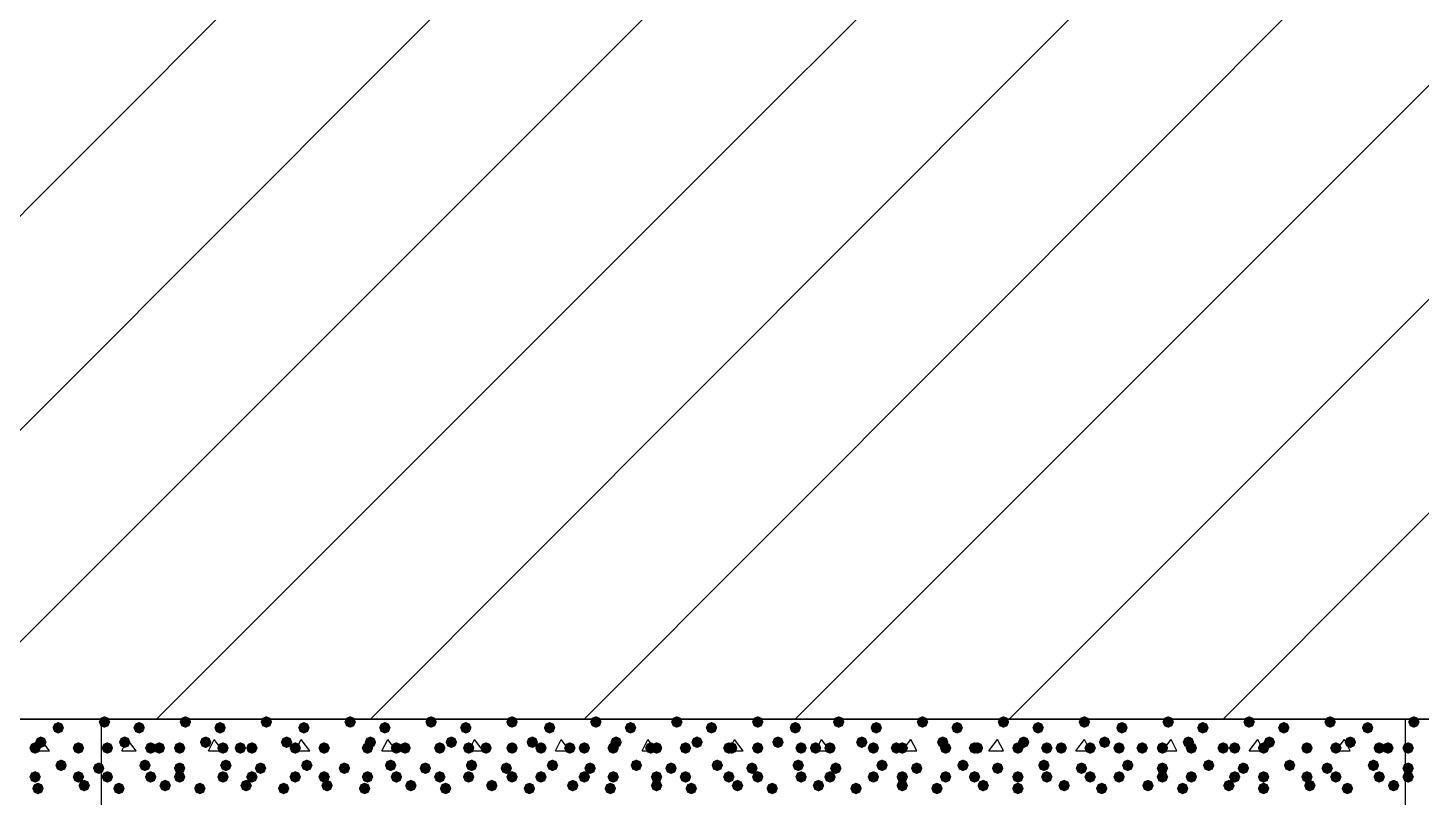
# Model space of a CAD drawing. Header units: millimetres. Extents: x 0 to 420, y 0 to 297.
# Drawn here: x 343.22 to 363.62, y 143.59 to 154.86 of the extents above; entities that cross this region are included whole.
import ezdxf

# ---------------------------------------------------------------- set-up
doc = ezdxf.new("R2010")
doc.units = ezdxf.units.MM
doc.layers.get('0').update_dxf_attribs({"linetype": 'CONTINUOUS'})

msp = doc.modelspace()

# ---------------------------------------------------------------- hatches: boundary and pattern name
at = {"true_color": 0x000007}
for points in [[(343.746667, 144.610667), (343.721796, 144.550871), (343.662, 144.526), (343.602204, 144.550871), (343.577333, 144.610667), (343.602204, 144.670462), (343.662, 144.695333), (343.721796, 144.670463)], [(363.601, 144.695333), (363.576129, 144.635537), (363.516333, 144.610667), (363.456537, 144.635537), (363.431667, 144.695333), (363.456537, 144.755129), (363.516333, 144.78), (363.576129, 144.755129)], [(343.492667, 144.399), (343.467796, 144.339204), (343.408, 144.314333), (343.348204, 144.339204), (343.323333, 144.399), (343.348204, 144.458796), (343.408, 144.483667), (343.467796, 144.458796)], [(343.408, 144.314333), (343.383129, 144.254537), (343.323333, 144.229667), (343.263537, 144.254537), (343.238667, 144.314333), (343.263537, 144.374129), (343.323333, 144.399), (343.383129, 144.374129)], [(344.043, 144.314333), (344.018129, 144.254537), (343.958333, 144.229667), (343.898537, 144.254537), (343.873667, 144.314333), (343.898537, 144.374129), (343.958333, 144.399), (344.018129, 144.374129)], [(344.043, 144.314333), (344.018129, 144.254537), (343.958333, 144.229667), (343.898537, 144.254537), (343.873667, 144.314333), (343.898537, 144.374129), (343.958333, 144.399), (344.018129, 144.374129)], [(363.516333, 144.314333), (363.491463, 144.254537), (363.431667, 144.229667), (363.371871, 144.254537), (363.347, 144.314333), (363.371871, 144.374129), (363.431667, 144.399), (363.491462, 144.374129)], [(343.789, 144.060333), (343.764129, 144.000537), (343.704333, 143.975667), (343.644537, 144.000537), (343.619667, 144.060333), (343.644537, 144.120129), (343.704333, 144.145), (343.764129, 144.120129)], [(344.339333, 144.018), (344.314462, 143.958204), (344.254667, 143.933333), (344.194871, 143.958204), (344.17, 144.018), (344.194871, 144.077796), (344.254667, 144.102667), (344.314462, 144.077796)], [(363.516333, 144.018), (363.491463, 143.958204), (363.431667, 143.933333), (363.371871, 143.958204), (363.347, 144.018), (363.371871, 144.077796), (363.431667, 144.102667), (363.491462, 144.077796)], [(343.408, 143.891), (343.383129, 143.831204), (343.323333, 143.806333), (343.263537, 143.831204), (343.238667, 143.891), (343.263537, 143.950796), (343.323333, 143.975667), (343.383129, 143.950796)], [(344.043, 143.891), (344.018129, 143.831204), (343.958333, 143.806333), (343.898537, 143.831204), (343.873667, 143.891), (343.898537, 143.950796), (343.958333, 143.975667), (344.018129, 143.950796)], [(363.516333, 143.891), (363.491463, 143.831204), (363.431667, 143.806333), (363.371871, 143.831204), (363.347, 143.891), (363.371871, 143.950796), (363.431667, 143.975667), (363.491462, 143.950796)], [(343.450333, 143.721667), (343.425462, 143.661871), (343.365667, 143.637), (343.305871, 143.661871), (343.281, 143.721667), (343.305871, 143.781462), (343.365667, 143.806333), (343.425462, 143.781463)], [(344.127667, 143.764), (344.102796, 143.704204), (344.043, 143.679333), (343.983204, 143.704204), (343.958333, 143.764), (343.983204, 143.823796), (344.043, 143.848667), (344.102796, 143.823796)]]:
    msp.add_hatch(color=0, dxfattribs=at).paths.add_polyline_path(points, flags=0)
at = {"true_color": 0x000008}
for points in [[(344.424, 144.695333), (344.399129, 144.635537), (344.339333, 144.610667), (344.279537, 144.635537), (344.254667, 144.695333), (344.279537, 144.755129), (344.339333, 144.78), (344.399129, 144.755129)], [(344.932, 144.610667), (344.907129, 144.550871), (344.847333, 144.526), (344.787537, 144.550871), (344.762667, 144.610667), (344.787537, 144.670462), (344.847333, 144.695333), (344.907129, 144.670463)], [(345.609333, 144.695333), (345.584462, 144.635537), (345.524667, 144.610667), (345.464871, 144.635537), (345.44, 144.695333), (345.464871, 144.755129), (345.524667, 144.78), (345.584462, 144.755129)], [(346.117333, 144.610667), (346.092462, 144.550871), (346.032667, 144.526), (345.972871, 144.550871), (345.948, 144.610667), (345.972871, 144.670462), (346.032667, 144.695333), (346.092462, 144.670463)], [(346.794667, 144.695333), (346.769796, 144.635537), (346.71, 144.610667), (346.650204, 144.635537), (346.625333, 144.695333), (346.650204, 144.755129), (346.71, 144.78), (346.769796, 144.755129)], [(347.345, 144.610667), (347.320129, 144.550871), (347.260333, 144.526), (347.200538, 144.550871), (347.175667, 144.610667), (347.200537, 144.670462), (347.260333, 144.695333), (347.320129, 144.670463)], [(348.022333, 144.695333), (347.997462, 144.635537), (347.937667, 144.610667), (347.877871, 144.635537), (347.853, 144.695333), (347.877871, 144.755129), (347.937667, 144.78), (347.997462, 144.755129)], [(348.530333, 144.610667), (348.505463, 144.550871), (348.445667, 144.526), (348.385871, 144.550871), (348.361, 144.610667), (348.385871, 144.670462), (348.445667, 144.695333), (348.505462, 144.670463)], [(349.207667, 144.695333), (349.182796, 144.635537), (349.123, 144.610667), (349.063204, 144.635537), (349.038333, 144.695333), (349.063204, 144.755129), (349.123, 144.78), (349.182796, 144.755129)], [(349.715667, 144.610667), (349.690796, 144.550871), (349.631, 144.526), (349.571204, 144.550871), (349.546333, 144.610667), (349.571204, 144.670462), (349.631, 144.695333), (349.690796, 144.670463)], [(350.393, 144.695333), (350.368129, 144.635537), (350.308333, 144.610667), (350.248538, 144.635537), (350.223667, 144.695333), (350.248537, 144.755129), (350.308333, 144.78), (350.368129, 144.755129)], [(350.943333, 144.610667), (350.918462, 144.550871), (350.858667, 144.526), (350.798871, 144.550871), (350.774, 144.610667), (350.798871, 144.670462), (350.858667, 144.695333), (350.918462, 144.670463)], [(351.620667, 144.695333), (351.595796, 144.635537), (351.536, 144.610667), (351.476204, 144.635537), (351.451333, 144.695333), (351.476204, 144.755129), (351.536, 144.78), (351.595796, 144.755129)], [(352.128667, 144.610667), (352.103796, 144.550871), (352.044, 144.526), (351.984204, 144.550871), (351.959333, 144.610667), (351.984204, 144.670462), (352.044, 144.695333), (352.103796, 144.670463)], [(352.806, 144.695333), (352.781129, 144.635537), (352.721333, 144.610667), (352.661538, 144.635537), (352.636667, 144.695333), (352.661537, 144.755129), (352.721333, 144.78), (352.781129, 144.755129)], [(353.314, 144.610667), (353.289129, 144.550871), (353.229333, 144.526), (353.169537, 144.550871), (353.144667, 144.610667), (353.169537, 144.670462), (353.229333, 144.695333), (353.289129, 144.670463)], [(353.991333, 144.695333), (353.966462, 144.635537), (353.906667, 144.610667), (353.846871, 144.635537), (353.822, 144.695333), (353.846871, 144.755129), (353.906667, 144.78), (353.966462, 144.755129)], [(354.541667, 144.610667), (354.516796, 144.550871), (354.457, 144.526), (354.397204, 144.550871), (354.372333, 144.610667), (354.397204, 144.670462), (354.457, 144.695333), (354.516796, 144.670463)], [(355.176667, 144.695333), (355.151796, 144.635537), (355.092, 144.610667), (355.032204, 144.635537), (355.007333, 144.695333), (355.032204, 144.755129), (355.092, 144.78), (355.151796, 144.755129)], [(355.727, 144.610667), (355.702129, 144.550871), (355.642333, 144.526), (355.582538, 144.550871), (355.557667, 144.610667), (355.582537, 144.670462), (355.642333, 144.695333), (355.702129, 144.670463)], [(356.404333, 144.695333), (356.379462, 144.635537), (356.319667, 144.610667), (356.259871, 144.635537), (356.235, 144.695333), (356.259871, 144.755129), (356.319667, 144.78), (356.379462, 144.755129)], [(356.912333, 144.610667), (356.887462, 144.550871), (356.827667, 144.526), (356.767871, 144.550871), (356.743, 144.610667), (356.767871, 144.670462), (356.827667, 144.695333), (356.887462, 144.670463)], [(357.589667, 144.695333), (357.564796, 144.635537), (357.505, 144.610667), (357.445204, 144.635537), (357.420333, 144.695333), (357.445204, 144.755129), (357.505, 144.78), (357.564796, 144.755129)], [(358.097667, 144.610667), (358.072796, 144.550871), (358.013, 144.526), (357.953204, 144.550871), (357.928333, 144.610667), (357.953204, 144.670462), (358.013, 144.695333), (358.072796, 144.670463)], [(358.775, 144.695333), (358.750129, 144.635537), (358.690333, 144.610667), (358.630538, 144.635537), (358.605667, 144.695333), (358.630537, 144.755129), (358.690333, 144.78), (358.750129, 144.755129)], [(359.325333, 144.610667), (359.300462, 144.550871), (359.240667, 144.526), (359.180871, 144.550871), (359.156, 144.610667), (359.180871, 144.670462), (359.240667, 144.695333), (359.300462, 144.670463)], [(360.002667, 144.695333), (359.977796, 144.635537), (359.918, 144.610667), (359.858204, 144.635537), (359.833333, 144.695333), (359.858204, 144.755129), (359.918, 144.78), (359.977796, 144.755129)], [(360.510667, 144.610667), (360.485796, 144.550871), (360.426, 144.526), (360.366204, 144.550871), (360.341333, 144.610667), (360.366204, 144.670462), (360.426, 144.695333), (360.485796, 144.670463)], [(361.188, 144.695333), (361.163129, 144.635537), (361.103333, 144.610667), (361.043537, 144.635537), (361.018667, 144.695333), (361.043537, 144.755129), (361.103333, 144.78), (361.163129, 144.755129)], [(361.696, 144.610667), (361.671129, 144.550871), (361.611333, 144.526), (361.551537, 144.550871), (361.526667, 144.610667), (361.551537, 144.670462), (361.611333, 144.695333), (361.671129, 144.670463)], [(362.373333, 144.695333), (362.348462, 144.635537), (362.288667, 144.610667), (362.228871, 144.635537), (362.204, 144.695333), (362.228871, 144.755129), (362.288667, 144.78), (362.348462, 144.755129)], [(362.923667, 144.610667), (362.898796, 144.550871), (362.839, 144.526), (362.779204, 144.550871), (362.754333, 144.610667), (362.779204, 144.670462), (362.839, 144.695333), (362.898796, 144.670463)], [(344.720333, 144.399), (344.695462, 144.339204), (344.635667, 144.314333), (344.575871, 144.339204), (344.551, 144.399), (344.575871, 144.458796), (344.635667, 144.483667), (344.695462, 144.458796)], [(345.905667, 144.399), (345.880796, 144.339204), (345.821, 144.314333), (345.761204, 144.339204), (345.736333, 144.399), (345.761204, 144.458796), (345.821, 144.483667), (345.880796, 144.458796)], [(347.091, 144.399), (347.066129, 144.339204), (347.006333, 144.314333), (346.946537, 144.339204), (346.921667, 144.399), (346.946537, 144.458796), (347.006333, 144.483667), (347.066129, 144.458796)], [(348.318667, 144.399), (348.293796, 144.339204), (348.234, 144.314333), (348.174204, 144.339204), (348.149333, 144.399), (348.174204, 144.458796), (348.234, 144.483667), (348.293796, 144.458796)], [(349.504, 144.399), (349.479129, 144.339204), (349.419333, 144.314333), (349.359537, 144.339204), (349.334667, 144.399), (349.359537, 144.458796), (349.419333, 144.483667), (349.479129, 144.458796)], [(350.689333, 144.399), (350.664462, 144.339204), (350.604667, 144.314333), (350.544871, 144.339204), (350.52, 144.399), (350.544871, 144.458796), (350.604667, 144.483667), (350.664462, 144.458796)], [(351.917, 144.399), (351.892129, 144.339204), (351.832333, 144.314333), (351.772538, 144.339204), (351.747667, 144.399), (351.772537, 144.458796), (351.832333, 144.483667), (351.892129, 144.458796)], [(353.102333, 144.399), (353.077462, 144.339204), (353.017667, 144.314333), (352.957871, 144.339204), (352.933, 144.399), (352.957871, 144.458796), (353.017667, 144.483667), (353.077462, 144.458796)], [(354.287667, 144.399), (354.262796, 144.339204), (354.203, 144.314333), (354.143204, 144.339204), (354.118333, 144.399), (354.143204, 144.458796), (354.203, 144.483667), (354.262796, 144.458796)], [(355.515333, 144.399), (355.490463, 144.339204), (355.430667, 144.314333), (355.370871, 144.339204), (355.346, 144.399), (355.370871, 144.458796), (355.430667, 144.483667), (355.490462, 144.458796)], [(356.700667, 144.399), (356.675796, 144.339204), (356.616, 144.314333), (356.556204, 144.339204), (356.531333, 144.399), (356.556204, 144.458796), (356.616, 144.483667), (356.675796, 144.458796)], [(357.886, 144.399), (357.861129, 144.339204), (357.801333, 144.314333), (357.741537, 144.339204), (357.716667, 144.399), (357.741537, 144.458796), (357.801333, 144.483667), (357.861129, 144.458796)], [(359.071333, 144.399), (359.046462, 144.339204), (358.986667, 144.314333), (358.926871, 144.339204), (358.902, 144.399), (358.926871, 144.458796), (358.986667, 144.483667), (359.046462, 144.458796)], [(360.299, 144.399), (360.274129, 144.339204), (360.214333, 144.314333), (360.154537, 144.339204), (360.129667, 144.399), (360.154537, 144.458796), (360.214333, 144.483667), (360.274129, 144.458796)], [(361.484333, 144.399), (361.459462, 144.339204), (361.399667, 144.314333), (361.339871, 144.339204), (361.315, 144.399), (361.339871, 144.458796), (361.399667, 144.483667), (361.459462, 144.458796)], [(362.669667, 144.399), (362.644796, 144.339204), (362.585, 144.314333), (362.525204, 144.339204), (362.500333, 144.399), (362.525204, 144.458796), (362.585, 144.483667), (362.644796, 144.458796)], [(344.466333, 144.314333), (344.441462, 144.254537), (344.381667, 144.229667), (344.321871, 144.254537), (344.297, 144.314333), (344.321871, 144.374129), (344.381667, 144.399), (344.441462, 144.374129)], [(345.101333, 144.314333), (345.076462, 144.254537), (345.016667, 144.229667), (344.956871, 144.254537), (344.932, 144.314333), (344.956871, 144.374129), (345.016667, 144.399), (345.076462, 144.374129)], [(345.228333, 144.314333), (345.203463, 144.254537), (345.143667, 144.229667), (345.083871, 144.254537), (345.059, 144.314333), (345.083871, 144.374129), (345.143667, 144.399), (345.203462, 144.374129)], [(345.524667, 144.314333), (345.499796, 144.254537), (345.44, 144.229667), (345.380204, 144.254537), (345.355333, 144.314333), (345.380204, 144.374129), (345.44, 144.399), (345.499796, 144.374129)], [(346.159667, 144.314333), (346.134796, 144.254537), (346.075, 144.229667), (346.015204, 144.254537), (345.990333, 144.314333), (346.015204, 144.374129), (346.075, 144.399), (346.134796, 144.374129)], [(346.413667, 144.314333), (346.388796, 144.254537), (346.329, 144.229667), (346.269204, 144.254537), (346.244333, 144.314333), (346.269204, 144.374129), (346.329, 144.399), (346.388796, 144.374129)], [(346.583, 144.314333), (346.558129, 144.254537), (346.498333, 144.229667), (346.438538, 144.254537), (346.413667, 144.314333), (346.438537, 144.374129), (346.498333, 144.399), (346.558129, 144.374129)], [(347.218, 144.314333), (347.193129, 144.254537), (347.133333, 144.229667), (347.073537, 144.254537), (347.048667, 144.314333), (347.073537, 144.374129), (347.133333, 144.399), (347.193129, 144.374129)], [(347.641333, 144.314333), (347.616463, 144.254537), (347.556667, 144.229667), (347.496871, 144.254537), (347.472, 144.314333), (347.496871, 144.374129), (347.556667, 144.399), (347.616462, 144.374129)], [(347.641333, 144.314333), (347.616463, 144.254537), (347.556667, 144.229667), (347.496871, 144.254537), (347.472, 144.314333), (347.496871, 144.374129), (347.556667, 144.399), (347.616462, 144.374129)], [(348.276333, 144.314333), (348.251463, 144.254537), (348.191667, 144.229667), (348.131871, 144.254537), (348.107, 144.314333), (348.131871, 144.374129), (348.191667, 144.399), (348.251462, 144.374129)], [(348.699667, 144.314333), (348.674796, 144.254537), (348.615, 144.229667), (348.555204, 144.254537), (348.530333, 144.314333), (348.555204, 144.374129), (348.615, 144.399), (348.674796, 144.374129)], [(348.826667, 144.314333), (348.801796, 144.254537), (348.742, 144.229667), (348.682204, 144.254537), (348.657333, 144.314333), (348.682204, 144.374129), (348.742, 144.399), (348.801796, 144.374129)], [(349.334667, 144.314333), (349.309796, 144.254537), (349.25, 144.229667), (349.190204, 144.254537), (349.165333, 144.314333), (349.190204, 144.374129), (349.25, 144.399), (349.309796, 144.374129)], [(349.758, 144.314333), (349.733129, 144.254537), (349.673333, 144.229667), (349.613538, 144.254537), (349.588667, 144.314333), (349.613537, 144.374129), (349.673333, 144.399), (349.733129, 144.374129)], [(350.012, 144.314333), (349.987129, 144.254537), (349.927333, 144.229667), (349.867538, 144.254537), (349.842667, 144.314333), (349.867537, 144.374129), (349.927333, 144.399), (349.987129, 144.374129)], [(350.393, 144.314333), (350.368129, 144.254537), (350.308333, 144.229667), (350.248538, 144.254537), (350.223667, 144.314333), (350.248537, 144.374129), (350.308333, 144.399), (350.368129, 144.374129)], [(350.816333, 144.314333), (350.791462, 144.254537), (350.731667, 144.229667), (350.671871, 144.254537), (350.647, 144.314333), (350.671871, 144.374129), (350.731667, 144.399), (350.791462, 144.374129)], [(351.239667, 144.314333), (351.214796, 144.254537), (351.155, 144.229667), (351.095204, 144.254537), (351.070333, 144.314333), (351.095204, 144.374129), (351.155, 144.399), (351.214796, 144.374129)], [(351.451333, 144.314333), (351.426462, 144.254537), (351.366667, 144.229667), (351.306871, 144.254537), (351.282, 144.314333), (351.306871, 144.374129), (351.366667, 144.399), (351.426462, 144.374129)], [(351.874667, 144.314333), (351.849796, 144.254537), (351.79, 144.229667), (351.730204, 144.254537), (351.705333, 144.314333), (351.730204, 144.374129), (351.79, 144.399), (351.849796, 144.374129)], [(352.425, 144.314333), (352.400129, 144.254537), (352.340333, 144.229667), (352.280538, 144.254537), (352.255667, 144.314333), (352.280537, 144.374129), (352.340333, 144.399), (352.400129, 144.374129)], [(352.509667, 144.314333), (352.484796, 144.254537), (352.425, 144.229667), (352.365204, 144.254537), (352.340333, 144.314333), (352.365204, 144.374129), (352.425, 144.399), (352.484796, 144.374129)], [(352.933, 144.314333), (352.908129, 144.254537), (352.848333, 144.229667), (352.788537, 144.254537), (352.763667, 144.314333), (352.788537, 144.374129), (352.848333, 144.399), (352.908129, 144.374129)], [(353.568, 144.314333), (353.543129, 144.254537), (353.483333, 144.229667), (353.423537, 144.254537), (353.398667, 144.314333), (353.423537, 144.374129), (353.483333, 144.399), (353.543129, 144.374129)], [(353.610333, 144.314333), (353.585462, 144.254537), (353.525667, 144.229667), (353.465871, 144.254537), (353.441, 144.314333), (353.465871, 144.374129), (353.525667, 144.399), (353.585462, 144.374129)], [(353.991333, 144.314333), (353.966462, 144.254537), (353.906667, 144.229667), (353.846871, 144.254537), (353.822, 144.314333), (353.846871, 144.374129), (353.906667, 144.399), (353.966462, 144.374129)], [(354.626333, 144.314333), (354.601462, 144.254537), (354.541667, 144.229667), (354.481871, 144.254537), (354.457, 144.314333), (354.481871, 144.374129), (354.541667, 144.399), (354.601462, 144.374129)], [(354.838, 144.314333), (354.813129, 144.254537), (354.753333, 144.229667), (354.693537, 144.254537), (354.668667, 144.314333), (354.693537, 144.374129), (354.753333, 144.399), (354.813129, 144.374129)], [(355.049667, 144.314333), (355.024796, 144.254537), (354.965, 144.229667), (354.905204, 144.254537), (354.880333, 144.314333), (354.905204, 144.374129), (354.965, 144.399), (355.024796, 144.374129)], [(355.684667, 144.314333), (355.659796, 144.254537), (355.6, 144.229667), (355.540204, 144.254537), (355.515333, 144.314333), (355.540204, 144.374129), (355.6, 144.399), (355.659796, 144.374129)], [(356.023333, 144.314333), (355.998462, 144.254537), (355.938667, 144.229667), (355.878871, 144.254537), (355.854, 144.314333), (355.878871, 144.374129), (355.938667, 144.399), (355.998462, 144.374129)], [(356.108, 144.314333), (356.083129, 144.254537), (356.023333, 144.229667), (355.963538, 144.254537), (355.938667, 144.314333), (355.963537, 144.374129), (356.023333, 144.399), (356.083129, 144.374129)], [(356.743, 144.314333), (356.718129, 144.254537), (356.658333, 144.229667), (356.598538, 144.254537), (356.573667, 144.314333), (356.598537, 144.374129), (356.658333, 144.399), (356.718129, 144.374129)], [(357.166333, 144.314333), (357.141462, 144.254537), (357.081667, 144.229667), (357.021871, 144.254537), (356.997, 144.314333), (357.021871, 144.374129), (357.081667, 144.399), (357.141462, 144.374129)], [(357.208667, 144.314333), (357.183796, 144.254537), (357.124, 144.229667), (357.064204, 144.254537), (357.039333, 144.314333), (357.064204, 144.374129), (357.124, 144.399), (357.183796, 144.374129)], [(357.801333, 144.314333), (357.776462, 144.254537), (357.716667, 144.229667), (357.656871, 144.254537), (357.632, 144.314333), (357.656871, 144.374129), (357.716667, 144.399), (357.776462, 144.374129)], [(358.224667, 144.314333), (358.199796, 144.254537), (358.14, 144.229667), (358.080204, 144.254537), (358.055333, 144.314333), (358.080204, 144.374129), (358.14, 144.399), (358.199796, 144.374129)], [(358.436333, 144.314333), (358.411462, 144.254537), (358.351667, 144.229667), (358.291871, 144.254537), (358.267, 144.314333), (358.291871, 144.374129), (358.351667, 144.399), (358.411462, 144.374129)], [(358.859667, 144.314333), (358.834796, 144.254537), (358.775, 144.229667), (358.715204, 144.254537), (358.690333, 144.314333), (358.715204, 144.374129), (358.775, 144.399), (358.834796, 144.374129)], [(359.283, 144.314333), (359.258129, 144.254537), (359.198333, 144.229667), (359.138537, 144.254537), (359.113667, 144.314333), (359.138537, 144.374129), (359.198333, 144.399), (359.258129, 144.374129)], [(359.621667, 144.314333), (359.596796, 144.254537), (359.537, 144.229667), (359.477204, 144.254537), (359.452333, 144.314333), (359.477204, 144.374129), (359.537, 144.399), (359.596796, 144.374129)], [(359.918, 144.314333), (359.893129, 144.254537), (359.833333, 144.229667), (359.773537, 144.254537), (359.748667, 144.314333), (359.773537, 144.374129), (359.833333, 144.399), (359.893129, 144.374129)], [(360.341333, 144.314333), (360.316462, 144.254537), (360.256667, 144.229667), (360.196871, 144.254537), (360.172, 144.314333), (360.196871, 144.374129), (360.256667, 144.399), (360.316462, 144.374129)], [(360.807, 144.314333), (360.782129, 144.254537), (360.722333, 144.229667), (360.662537, 144.254537), (360.637667, 144.314333), (360.662537, 144.374129), (360.722333, 144.399), (360.782129, 144.374129)], [(360.976333, 144.314333), (360.951462, 144.254537), (360.891667, 144.229667), (360.831871, 144.254537), (360.807, 144.314333), (360.831871, 144.374129), (360.891667, 144.399), (360.951462, 144.374129)], [(361.399667, 144.314333), (361.374796, 144.254537), (361.315, 144.229667), (361.255204, 144.254537), (361.230333, 144.314333), (361.255204, 144.374129), (361.315, 144.399), (361.374796, 144.374129)], [(362.034667, 144.314333), (362.009796, 144.254537), (361.95, 144.229667), (361.890204, 144.254537), (361.865333, 144.314333), (361.890204, 144.374129), (361.95, 144.399), (362.009796, 144.374129)], [(362.034667, 144.314333), (362.009796, 144.254537), (361.95, 144.229667), (361.890204, 144.254537), (361.865333, 144.314333), (361.890204, 144.374129), (361.95, 144.399), (362.009796, 144.374129)], [(362.458, 144.314333), (362.433129, 144.254537), (362.373333, 144.229667), (362.313538, 144.254537), (362.288667, 144.314333), (362.313537, 144.374129), (362.373333, 144.399), (362.433129, 144.374129)], [(363.093, 144.314333), (363.068129, 144.254537), (363.008333, 144.229667), (362.948537, 144.254537), (362.923667, 144.314333), (362.948537, 144.374129), (363.008333, 144.399), (363.068129, 144.374129)], [(363.22, 144.314333), (363.195129, 144.254537), (363.135333, 144.229667), (363.075538, 144.254537), (363.050667, 144.314333), (363.075537, 144.374129), (363.135333, 144.399), (363.195129, 144.374129)], [(345.016667, 144.060333), (344.991796, 144.000537), (344.932, 143.975667), (344.872204, 144.000537), (344.847333, 144.060333), (344.872204, 144.120129), (344.932, 144.145), (344.991796, 144.120129)], [(345.524667, 144.018), (345.499796, 143.958204), (345.44, 143.933333), (345.380204, 143.958204), (345.355333, 144.018), (345.380204, 144.077796), (345.44, 144.102667), (345.499796, 144.077796)], [(346.202, 144.060333), (346.177129, 144.000537), (346.117333, 143.975667), (346.057538, 144.000537), (346.032667, 144.060333), (346.057537, 144.120129), (346.117333, 144.145), (346.177129, 144.120129)], [(346.71, 144.018), (346.685129, 143.958204), (346.625333, 143.933333), (346.565538, 143.958204), (346.540667, 144.018), (346.565537, 144.077796), (346.625333, 144.102667), (346.685129, 144.077796)], [(347.387333, 144.060333), (347.362462, 144.000537), (347.302667, 143.975667), (347.242871, 144.000537), (347.218, 144.060333), (347.242871, 144.120129), (347.302667, 144.145), (347.362462, 144.120129)], [(347.937667, 144.018), (347.912796, 143.958204), (347.853, 143.933333), (347.793204, 143.958204), (347.768333, 144.018), (347.793204, 144.077796), (347.853, 144.102667), (347.912796, 144.077796)], [(348.615, 144.060333), (348.590129, 144.000537), (348.530333, 143.975667), (348.470537, 144.000537), (348.445667, 144.060333), (348.470537, 144.120129), (348.530333, 144.145), (348.590129, 144.120129)], [(349.123, 144.018), (349.098129, 143.958204), (349.038333, 143.933333), (348.978538, 143.958204), (348.953667, 144.018), (348.978537, 144.077796), (349.038333, 144.102667), (349.098129, 144.077796)], [(349.800333, 144.060333), (349.775463, 144.000537), (349.715667, 143.975667), (349.655871, 144.000537), (349.631, 144.060333), (349.655871, 144.120129), (349.715667, 144.145), (349.775462, 144.120129)], [(350.308333, 144.018), (350.283462, 143.958204), (350.223667, 143.933333), (350.163871, 143.958204), (350.139, 144.018), (350.163871, 144.077796), (350.223667, 144.102667), (350.283462, 144.077796)], [(350.985667, 144.060333), (350.960796, 144.000537), (350.901, 143.975667), (350.841204, 144.000537), (350.816333, 144.060333), (350.841204, 144.120129), (350.901, 144.145), (350.960796, 144.120129)], [(351.536, 144.018), (351.511129, 143.958204), (351.451333, 143.933333), (351.391538, 143.958204), (351.366667, 144.018), (351.391537, 144.077796), (351.451333, 144.102667), (351.511129, 144.077796)], [(352.213333, 144.060333), (352.188463, 144.000537), (352.128667, 143.975667), (352.068871, 144.000537), (352.044, 144.060333), (352.068871, 144.120129), (352.128667, 144.145), (352.188462, 144.120129)], [(352.721333, 144.018), (352.696462, 143.958204), (352.636667, 143.933333), (352.576871, 143.958204), (352.552, 144.018), (352.576871, 144.077796), (352.636667, 144.102667), (352.696462, 144.077796)], [(353.398667, 144.060333), (353.373796, 144.000537), (353.314, 143.975667), (353.254204, 144.000537), (353.229333, 144.060333), (353.254204, 144.120129), (353.314, 144.145), (353.373796, 144.120129)], [(353.906667, 144.018), (353.881796, 143.958204), (353.822, 143.933333), (353.762204, 143.958204), (353.737333, 144.018), (353.762204, 144.077796), (353.822, 144.102667), (353.881796, 144.077796)], [(354.584, 144.060333), (354.559129, 144.000537), (354.499333, 143.975667), (354.439537, 144.000537), (354.414667, 144.060333), (354.439537, 144.120129), (354.499333, 144.145), (354.559129, 144.120129)], [(355.134333, 144.018), (355.109462, 143.958204), (355.049667, 143.933333), (354.989871, 143.958204), (354.965, 144.018), (354.989871, 144.077796), (355.049667, 144.102667), (355.109462, 144.077796)], [(355.811667, 144.060333), (355.786796, 144.000537), (355.727, 143.975667), (355.667204, 144.000537), (355.642333, 144.060333), (355.667204, 144.120129), (355.727, 144.145), (355.786796, 144.120129)], [(356.319667, 144.018), (356.294796, 143.958204), (356.235, 143.933333), (356.175204, 143.958204), (356.150333, 144.018), (356.175204, 144.077796), (356.235, 144.102667), (356.294796, 144.077796)], [(356.997, 144.060333), (356.972129, 144.000537), (356.912333, 143.975667), (356.852538, 144.000537), (356.827667, 144.060333), (356.852537, 144.120129), (356.912333, 144.145), (356.972129, 144.120129)], [(357.505, 144.018), (357.480129, 143.958204), (357.420333, 143.933333), (357.360537, 143.958204), (357.335667, 144.018), (357.360537, 144.077796), (357.420333, 144.102667), (357.480129, 144.077796)], [(358.182333, 144.060333), (358.157462, 144.000537), (358.097667, 143.975667), (358.037871, 144.000537), (358.013, 144.060333), (358.037871, 144.120129), (358.097667, 144.145), (358.157462, 144.120129)], [(358.732667, 144.018), (358.707796, 143.958204), (358.648, 143.933333), (358.588204, 143.958204), (358.563333, 144.018), (358.588204, 144.077796), (358.648, 144.102667), (358.707796, 144.077796)], [(359.41, 144.060333), (359.385129, 144.000537), (359.325333, 143.975667), (359.265538, 144.000537), (359.240667, 144.060333), (359.265537, 144.120129), (359.325333, 144.145), (359.385129, 144.120129)], [(359.918, 144.018), (359.893129, 143.958204), (359.833333, 143.933333), (359.773537, 143.958204), (359.748667, 144.018), (359.773537, 144.077796), (359.833333, 144.102667), (359.893129, 144.077796)], [(360.595333, 144.060333), (360.570462, 144.000537), (360.510667, 143.975667), (360.450871, 144.000537), (360.426, 144.060333), (360.450871, 144.120129), (360.510667, 144.145), (360.570462, 144.120129)], [(361.103333, 144.018), (361.078463, 143.958204), (361.018667, 143.933333), (360.958871, 143.958204), (360.934, 144.018), (360.958871, 144.077796), (361.018667, 144.102667), (361.078462, 144.077796)], [(361.780667, 144.060333), (361.755796, 144.000537), (361.696, 143.975667), (361.636204, 144.000537), (361.611333, 144.060333), (361.636204, 144.120129), (361.696, 144.145), (361.755796, 144.120129)], [(362.331, 144.018), (362.306129, 143.958204), (362.246333, 143.933333), (362.186537, 143.958204), (362.161667, 144.018), (362.186537, 144.077796), (362.246333, 144.102667), (362.306129, 144.077796)], [(363.008333, 144.060333), (362.983462, 144.000537), (362.923667, 143.975667), (362.863871, 144.000537), (362.839, 144.060333), (362.863871, 144.120129), (362.923667, 144.145), (362.983462, 144.120129)], [(344.466333, 143.891), (344.441462, 143.831204), (344.381667, 143.806333), (344.321871, 143.831204), (344.297, 143.891), (344.321871, 143.950796), (344.381667, 143.975667), (344.441462, 143.950796)], [(345.101333, 143.891), (345.076462, 143.831204), (345.016667, 143.806333), (344.956871, 143.831204), (344.932, 143.891), (344.956871, 143.950796), (345.016667, 143.975667), (345.076462, 143.950796)], [(345.524667, 143.891), (345.499796, 143.831204), (345.44, 143.806333), (345.380204, 143.831204), (345.355333, 143.891), (345.380204, 143.950796), (345.44, 143.975667), (345.499796, 143.950796)], [(346.159667, 143.891), (346.134796, 143.831204), (346.075, 143.806333), (346.015204, 143.831204), (345.990333, 143.891), (346.015204, 143.950796), (346.075, 143.975667), (346.134796, 143.950796)], [(346.583, 143.891), (346.558129, 143.831204), (346.498333, 143.806333), (346.438538, 143.831204), (346.413667, 143.891), (346.438537, 143.950796), (346.498333, 143.975667), (346.558129, 143.950796)], [(347.218, 143.891), (347.193129, 143.831204), (347.133333, 143.806333), (347.073537, 143.831204), (347.048667, 143.891), (347.073537, 143.950796), (347.133333, 143.975667), (347.193129, 143.950796)], [(347.641333, 143.891), (347.616463, 143.831204), (347.556667, 143.806333), (347.496871, 143.831204), (347.472, 143.891), (347.496871, 143.950796), (347.556667, 143.975667), (347.616462, 143.950796)], [(348.276333, 143.891), (348.251463, 143.831204), (348.191667, 143.806333), (348.131871, 143.831204), (348.107, 143.891), (348.131871, 143.950796), (348.191667, 143.975667), (348.251462, 143.950796)], [(348.699667, 143.891), (348.674796, 143.831204), (348.615, 143.806333), (348.555204, 143.831204), (348.530333, 143.891), (348.555204, 143.950796), (348.615, 143.975667), (348.674796, 143.950796)], [(349.334667, 143.891), (349.309796, 143.831204), (349.25, 143.806333), (349.190204, 143.831204), (349.165333, 143.891), (349.190204, 143.950796), (349.25, 143.975667), (349.309796, 143.950796)], [(349.758, 143.891), (349.733129, 143.831204), (349.673333, 143.806333), (349.613538, 143.831204), (349.588667, 143.891), (349.613537, 143.950796), (349.673333, 143.975667), (349.733129, 143.950796)], [(350.393, 143.891), (350.368129, 143.831204), (350.308333, 143.806333), (350.248538, 143.831204), (350.223667, 143.891), (350.248537, 143.950796), (350.308333, 143.975667), (350.368129, 143.950796)], [(350.816333, 143.891), (350.791462, 143.831204), (350.731667, 143.806333), (350.671871, 143.831204), (350.647, 143.891), (350.671871, 143.950796), (350.731667, 143.975667), (350.791462, 143.950796)], [(351.451333, 143.891), (351.426462, 143.831204), (351.366667, 143.806333), (351.306871, 143.831204), (351.282, 143.891), (351.306871, 143.950796), (351.366667, 143.975667), (351.426462, 143.950796)], [(351.874667, 143.891), (351.849796, 143.831204), (351.79, 143.806333), (351.730204, 143.831204), (351.705333, 143.891), (351.730204, 143.950796), (351.79, 143.975667), (351.849796, 143.950796)], [(352.509667, 143.891), (352.484796, 143.831204), (352.425, 143.806333), (352.365204, 143.831204), (352.340333, 143.891), (352.365204, 143.950796), (352.425, 143.975667), (352.484796, 143.950796)], [(352.933, 143.891), (352.908129, 143.831204), (352.848333, 143.806333), (352.788537, 143.831204), (352.763667, 143.891), (352.788537, 143.950796), (352.848333, 143.975667), (352.908129, 143.950796)], [(353.568, 143.891), (353.543129, 143.831204), (353.483333, 143.806333), (353.423537, 143.831204), (353.398667, 143.891), (353.423537, 143.950796), (353.483333, 143.975667), (353.543129, 143.950796)], [(353.991333, 143.891), (353.966462, 143.831204), (353.906667, 143.806333), (353.846871, 143.831204), (353.822, 143.891), (353.846871, 143.950796), (353.906667, 143.975667), (353.966462, 143.950796)], [(354.626333, 143.891), (354.601462, 143.831204), (354.541667, 143.806333), (354.481871, 143.831204), (354.457, 143.891), (354.481871, 143.950796), (354.541667, 143.975667), (354.601462, 143.950796)], [(355.049667, 143.891), (355.024796, 143.831204), (354.965, 143.806333), (354.905204, 143.831204), (354.880333, 143.891), (354.905204, 143.950796), (354.965, 143.975667), (355.024796, 143.950796)], [(355.684667, 143.891), (355.659796, 143.831204), (355.6, 143.806333), (355.540204, 143.831204), (355.515333, 143.891), (355.540204, 143.950796), (355.6, 143.975667), (355.659796, 143.950796)], [(356.108, 143.891), (356.083129, 143.831204), (356.023333, 143.806333), (355.963538, 143.831204), (355.938667, 143.891), (355.963537, 143.950796), (356.023333, 143.975667), (356.083129, 143.950796)], [(356.743, 143.891), (356.718129, 143.831204), (356.658333, 143.806333), (356.598538, 143.831204), (356.573667, 143.891), (356.598537, 143.950796), (356.658333, 143.975667), (356.718129, 143.950796)], [(357.166333, 143.891), (357.141462, 143.831204), (357.081667, 143.806333), (357.021871, 143.831204), (356.997, 143.891), (357.021871, 143.950796), (357.081667, 143.975667), (357.141462, 143.950796)], [(357.801333, 143.891), (357.776462, 143.831204), (357.716667, 143.806333), (357.656871, 143.831204), (357.632, 143.891), (357.656871, 143.950796), (357.716667, 143.975667), (357.776462, 143.950796)], [(358.224667, 143.891), (358.199796, 143.831204), (358.14, 143.806333), (358.080204, 143.831204), (358.055333, 143.891), (358.080204, 143.950796), (358.14, 143.975667), (358.199796, 143.950796)], [(358.859667, 143.891), (358.834796, 143.831204), (358.775, 143.806333), (358.715204, 143.831204), (358.690333, 143.891), (358.715204, 143.950796), (358.775, 143.975667), (358.834796, 143.950796)], [(359.283, 143.891), (359.258129, 143.831204), (359.198333, 143.806333), (359.138537, 143.831204), (359.113667, 143.891), (359.138537, 143.950796), (359.198333, 143.975667), (359.258129, 143.950796)], [(359.918, 143.891), (359.893129, 143.831204), (359.833333, 143.806333), (359.773537, 143.831204), (359.748667, 143.891), (359.773537, 143.950796), (359.833333, 143.975667), (359.893129, 143.950796)], [(360.341333, 143.891), (360.316462, 143.831204), (360.256667, 143.806333), (360.196871, 143.831204), (360.172, 143.891), (360.196871, 143.950796), (360.256667, 143.975667), (360.316462, 143.950796)], [(360.976333, 143.891), (360.951462, 143.831204), (360.891667, 143.806333), (360.831871, 143.831204), (360.807, 143.891), (360.831871, 143.950796), (360.891667, 143.975667), (360.951462, 143.950796)], [(361.399667, 143.891), (361.374796, 143.831204), (361.315, 143.806333), (361.255204, 143.831204), (361.230333, 143.891), (361.255204, 143.950796), (361.315, 143.975667), (361.374796, 143.950796)], [(362.034667, 143.891), (362.009796, 143.831204), (361.95, 143.806333), (361.890204, 143.831204), (361.865333, 143.891), (361.890204, 143.950796), (361.95, 143.975667), (362.009796, 143.950796)], [(362.458, 143.891), (362.433129, 143.831204), (362.373333, 143.806333), (362.313538, 143.831204), (362.288667, 143.891), (362.313537, 143.950796), (362.373333, 143.975667), (362.433129, 143.950796)], [(363.093, 143.891), (363.068129, 143.831204), (363.008333, 143.806333), (362.948537, 143.831204), (362.923667, 143.891), (362.948537, 143.950796), (363.008333, 143.975667), (363.068129, 143.950796)], [(344.635667, 143.721667), (344.610796, 143.661871), (344.551, 143.637), (344.491204, 143.661871), (344.466333, 143.721667), (344.491204, 143.781462), (344.551, 143.806333), (344.610796, 143.781463)], [(345.313, 143.764), (345.288129, 143.704204), (345.228333, 143.679333), (345.168537, 143.704204), (345.143667, 143.764), (345.168537, 143.823796), (345.228333, 143.848667), (345.288129, 143.823796)], [(345.821, 143.721667), (345.796129, 143.661871), (345.736333, 143.637), (345.676537, 143.661871), (345.651667, 143.721667), (345.676537, 143.781462), (345.736333, 143.806333), (345.796129, 143.781463)], [(346.498333, 143.764), (346.473462, 143.704204), (346.413667, 143.679333), (346.353871, 143.704204), (346.329, 143.764), (346.353871, 143.823796), (346.413667, 143.848667), (346.473462, 143.823796)], [(347.048667, 143.721667), (347.023796, 143.661871), (346.964, 143.637), (346.904204, 143.661871), (346.879333, 143.721667), (346.904204, 143.781462), (346.964, 143.806333), (347.023796, 143.781463)], [(347.683667, 143.764), (347.658796, 143.704204), (347.599, 143.679333), (347.539204, 143.704204), (347.514333, 143.764), (347.539204, 143.823796), (347.599, 143.848667), (347.658796, 143.823796)], [(348.234, 143.721667), (348.209129, 143.661871), (348.149333, 143.637), (348.089538, 143.661871), (348.064667, 143.721667), (348.089537, 143.781462), (348.149333, 143.806333), (348.209129, 143.781463)], [(348.911333, 143.764), (348.886462, 143.704204), (348.826667, 143.679333), (348.766871, 143.704204), (348.742, 143.764), (348.766871, 143.823796), (348.826667, 143.848667), (348.886462, 143.823796)], [(349.419333, 143.721667), (349.394462, 143.661871), (349.334667, 143.637), (349.274871, 143.661871), (349.25, 143.721667), (349.274871, 143.781462), (349.334667, 143.806333), (349.394462, 143.781463)], [(350.096667, 143.764), (350.071796, 143.704204), (350.012, 143.679333), (349.952204, 143.704204), (349.927333, 143.764), (349.952204, 143.823796), (350.012, 143.848667), (350.071796, 143.823796)], [(350.647, 143.721667), (350.622129, 143.661871), (350.562333, 143.637), (350.502538, 143.661871), (350.477667, 143.721667), (350.502537, 143.781462), (350.562333, 143.806333), (350.622129, 143.781463)], [(351.282, 143.764), (351.257129, 143.704204), (351.197333, 143.679333), (351.137538, 143.704204), (351.112667, 143.764), (351.137537, 143.823796), (351.197333, 143.848667), (351.257129, 143.823796)], [(351.832333, 143.721667), (351.807462, 143.661871), (351.747667, 143.637), (351.687871, 143.661871), (351.663, 143.721667), (351.687871, 143.781462), (351.747667, 143.806333), (351.807462, 143.781463)], [(352.509667, 143.764), (352.484796, 143.704204), (352.425, 143.679333), (352.365204, 143.704204), (352.340333, 143.764), (352.365204, 143.823796), (352.425, 143.848667), (352.484796, 143.823796)], [(353.017667, 143.721667), (352.992796, 143.661871), (352.933, 143.637), (352.873204, 143.661871), (352.848333, 143.721667), (352.873204, 143.781462), (352.933, 143.806333), (352.992796, 143.781463)], [(353.695, 143.764), (353.670129, 143.704204), (353.610333, 143.679333), (353.550538, 143.704204), (353.525667, 143.764), (353.550537, 143.823796), (353.610333, 143.848667), (353.670129, 143.823796)], [(354.203, 143.721667), (354.178129, 143.661871), (354.118333, 143.637), (354.058538, 143.661871), (354.033667, 143.721667), (354.058537, 143.781462), (354.118333, 143.806333), (354.178129, 143.781463)], [(354.880333, 143.764), (354.855462, 143.704204), (354.795667, 143.679333), (354.735871, 143.704204), (354.711, 143.764), (354.735871, 143.823796), (354.795667, 143.848667), (354.855462, 143.823796)], [(355.430667, 143.721667), (355.405796, 143.661871), (355.346, 143.637), (355.286204, 143.661871), (355.261333, 143.721667), (355.286204, 143.781462), (355.346, 143.806333), (355.405796, 143.781463)], [(356.108, 143.764), (356.083129, 143.704204), (356.023333, 143.679333), (355.963538, 143.704204), (355.938667, 143.764), (355.963537, 143.823796), (356.023333, 143.848667), (356.083129, 143.823796)], [(356.616, 143.721667), (356.591129, 143.661871), (356.531333, 143.637), (356.471537, 143.661871), (356.446667, 143.721667), (356.471537, 143.781462), (356.531333, 143.806333), (356.591129, 143.781463)], [(357.293333, 143.764), (357.268462, 143.704204), (357.208667, 143.679333), (357.148871, 143.704204), (357.124, 143.764), (357.148871, 143.823796), (357.208667, 143.848667), (357.268462, 143.823796)], [(357.801333, 143.721667), (357.776462, 143.661871), (357.716667, 143.637), (357.656871, 143.661871), (357.632, 143.721667), (357.656871, 143.781462), (357.716667, 143.806333), (357.776462, 143.781463)], [(358.478667, 143.764), (358.453796, 143.704204), (358.394, 143.679333), (358.334204, 143.704204), (358.309333, 143.764), (358.334204, 143.823796), (358.394, 143.848667), (358.453796, 143.823796)], [(359.029, 143.721667), (359.004129, 143.661871), (358.944333, 143.637), (358.884537, 143.661871), (358.859667, 143.721667), (358.884537, 143.781462), (358.944333, 143.806333), (359.004129, 143.781463)], [(359.706333, 143.764), (359.681462, 143.704204), (359.621667, 143.679333), (359.561871, 143.704204), (359.537, 143.764), (359.561871, 143.823796), (359.621667, 143.848667), (359.681462, 143.823796)], [(360.214333, 143.721667), (360.189462, 143.661871), (360.129667, 143.637), (360.069871, 143.661871), (360.045, 143.721667), (360.069871, 143.781462), (360.129667, 143.806333), (360.189462, 143.781463)], [(360.891667, 143.764), (360.866796, 143.704204), (360.807, 143.679333), (360.747204, 143.704204), (360.722333, 143.764), (360.747204, 143.823796), (360.807, 143.848667), (360.866796, 143.823796)], [(361.399667, 143.721667), (361.374796, 143.661871), (361.315, 143.637), (361.255204, 143.661871), (361.230333, 143.721667), (361.255204, 143.781462), (361.315, 143.806333), (361.374796, 143.781463)], [(362.077, 143.764), (362.052129, 143.704204), (361.992333, 143.679333), (361.932538, 143.704204), (361.907667, 143.764), (361.932537, 143.823796), (361.992333, 143.848667), (362.052129, 143.823796)], [(362.627333, 143.721667), (362.602462, 143.661871), (362.542667, 143.637), (362.482871, 143.661871), (362.458, 143.721667), (362.482871, 143.781462), (362.542667, 143.806333), (362.602462, 143.781463)], [(363.304667, 143.764), (363.279796, 143.704204), (363.22, 143.679333), (363.160204, 143.704204), (363.135333, 143.764), (363.160204, 143.823796), (363.22, 143.848667), (363.279796, 143.823796)]]:
    msp.add_hatch(color=0, dxfattribs=at).paths.add_polyline_path(points, flags=0)

# ---------------------------------------------------------------- linework, layer by layer
at = {"color": 0, "true_color": 0x0000fd}
msp.add_lwpolyline([(215.053333, 144.737667), (377.486333, 144.737667), (377.486333, 163.83), (33.528, 163.83), (33.528, 144.737667), (195.961, 144.737667), (195.961, 123.571), (215.053333, 123.571)], close=True, dxfattribs=at)
at = {"color": 0, "true_color": 0x000003}
for points in [[(335.745667, 144.737666), (354.795667, 163.829999)], [(338.878334, 144.737666), (357.928334, 163.829999)], [(341.968667, 144.737666), (361.061, 163.829999)], [(345.101334, 144.737666), (364.193667, 163.829999)], [(348.234, 144.737666), (367.284, 163.829999)], [(351.366667, 144.737666), (370.416667, 163.829999)], [(354.457, 144.737666), (373.549334, 163.829999)], [(357.589667, 144.737666), (376.682, 163.829999)], [(360.722334, 144.737666), (377.486334, 161.543999)]]:
    msp.add_lwpolyline(points, dxfattribs=at)
at = {"color": 0, "true_color": 0x000007}
for points in [[(342.180333, 144.737667), (342.180333, 142.621), (344.297, 142.621), (344.297, 144.737667)], [(363.389333, 144.737667), (363.389333, 142.621), (365.506, 142.621), (365.506, 144.737667)]]:
    msp.add_lwpolyline(points, close=True, dxfattribs=at)
for points in [[(363.389333, 144.737667), (344.297, 144.737667)], [(343.323333, 144.272), (343.408, 144.441333)], [(343.323333, 144.272), (343.535, 144.272)], [(343.535, 144.272), (343.408, 144.441333)]]:
    msp.add_lwpolyline(points, dxfattribs=at)
at = {"color": 0, "true_color": 0x000008}
for points in [[(344.593333, 144.272), (344.678, 144.441333)], [(344.593333, 144.272), (344.805, 144.272)], [(344.805, 144.272), (344.678, 144.441333)], [(345.863333, 144.272), (345.948, 144.441333)], [(345.863333, 144.272), (346.075, 144.272)], [(346.075, 144.272), (345.948, 144.441333)], [(347.133333, 144.272), (347.218, 144.441333)], [(347.133333, 144.272), (347.345, 144.272)], [(347.345, 144.272), (347.218, 144.441333)], [(348.403333, 144.272), (348.488, 144.441333)], [(348.403333, 144.272), (348.615, 144.272)], [(348.615, 144.272), (348.488, 144.441333)], [(349.673333, 144.272), (349.758, 144.441333)], [(349.673333, 144.272), (349.885, 144.272)], [(349.885, 144.272), (349.758, 144.441333)], [(350.943333, 144.272), (351.028, 144.441333)], [(350.943333, 144.272), (351.155, 144.272)], [(351.155, 144.272), (351.028, 144.441333)], [(352.213333, 144.272), (352.298, 144.441333)], [(352.213333, 144.272), (352.425, 144.272)], [(352.425, 144.272), (352.298, 144.441333)], [(353.483333, 144.272), (353.568, 144.441333)], [(353.483333, 144.272), (353.695, 144.272)], [(353.695, 144.272), (353.568, 144.441333)], [(354.753333, 144.272), (354.838, 144.441333)], [(354.753333, 144.272), (354.965, 144.272)], [(354.965, 144.272), (354.838, 144.441333)], [(356.023333, 144.272), (356.150333, 144.441333)], [(356.023333, 144.272), (356.235, 144.272)], [(356.235, 144.272), (356.150333, 144.441333)], [(357.293333, 144.272), (357.420333, 144.441333)], [(357.293333, 144.272), (357.505, 144.272)], [(357.505, 144.272), (357.420333, 144.441333)], [(358.563333, 144.272), (358.690333, 144.441333)], [(358.563333, 144.272), (358.775, 144.272)], [(358.775, 144.272), (358.690333, 144.441333)], [(359.833333, 144.272), (359.960333, 144.441333)], [(359.833333, 144.272), (360.045, 144.272)], [(360.045, 144.272), (359.960333, 144.441333)], [(361.103333, 144.272), (361.230333, 144.441333)], [(361.103333, 144.272), (361.315, 144.272)], [(361.315, 144.272), (361.230333, 144.441333)], [(362.373333, 144.272), (362.500333, 144.441333)], [(362.373333, 144.272), (362.585, 144.272)], [(362.585, 144.272), (362.500333, 144.441333)]]:
    msp.add_lwpolyline(points, dxfattribs=at)

doc.saveas('drawing.dxf')
